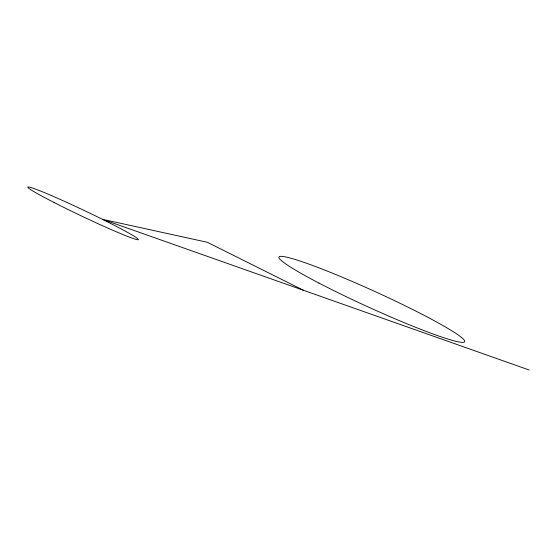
<?xml version="1.0" encoding="UTF-8"?>
<svg xmlns="http://www.w3.org/2000/svg" width="557" height="557" viewBox="0 0 557 557"><rect width="100%" height="100%" fill="white"/><g stroke="black" fill="none" stroke-linecap="round" stroke-linejoin="round"><path stroke-width="0.84" d="M529.15 369.994L102.474 219.319L207.385 242.288L303.537 290.322M54.147 202.539A61.145 3.064 25.4 0 0 138.359 239.552A61.145 3.064 25.4 0 0 56.835 197.937A61.145 3.064 25.4 0 0 54.147 202.539M318.959 283.074A102.049 8.425 24.5 0 0 464.496 341.928A102.049 8.425 24.5 0 0 332.139 273.055A102.049 8.425 24.5 0 0 318.959 283.074"/></g></svg>
